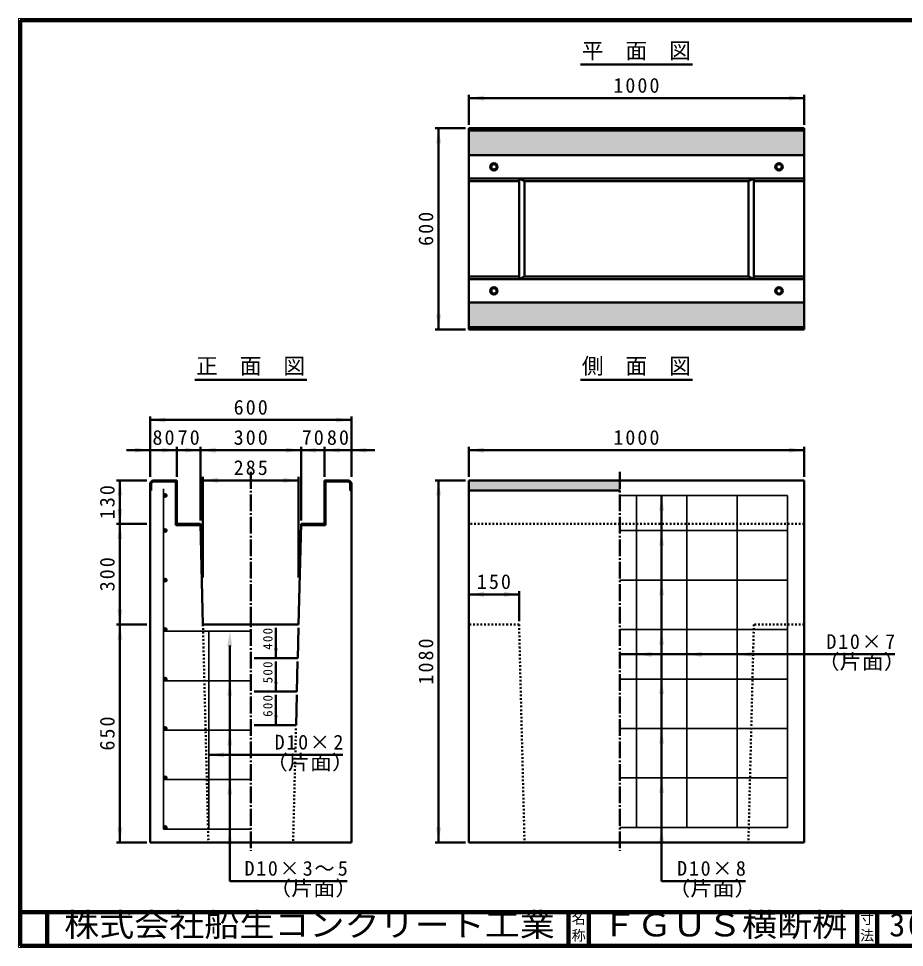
# Model space of a CAD drawing. Units: millimetres, scale not verified. Extents: x 100 to 4105, y 100 to 2870.
# Drawn here: x 100 to 2741, y 100 to 2870 of the extents above; entities that cross this region are included whole.
import ezdxf
from ezdxf.enums import TextEntityAlignment as Align

# ---------------------------------------------------------------- set-up
doc = ezdxf.new("R2010")
doc.units = ezdxf.units.MM
doc.header["$LTSCALE"] = 5
doc.linetypes.add('USER1', pattern=[13.4, 10, -1.2, 1, -1.2])
doc.linetypes.add('USER2', pattern=[2.2, 1, -1.2])
doc.layers.add('V-nasSTD', color=7, linetype='Continuous', lineweight=50)
doc.styles.add('ＭＳ ゴシック', font='')
doc.styles.get('ＭＳ ゴシック').set_extended_font_data('MS Gothic')

msp = doc.modelspace()

# ---------------------------------------------------------------- hatches: boundary and pattern name
at = {"layer": 'V-nasSTD'}
for points in [[(1487.207, 2640.418), (1442.207, 2632.918), (1487.207, 2625.418)], [(2397.207, 2625.418), (2442.207, 2632.918), (2397.207, 2640.418)], [(1344.707, 2497.918), (1352.207, 2542.918), (1359.707, 2497.918)], [(2442.207, 2462.918), (2442.207, 2535.918), (1442.207, 2535.918), (1442.207, 2462.918)], [(2442.207, 1949.918), (2442.207, 2022.918), (1442.207, 2022.918), (1442.207, 1949.918)], [(1359.707, 1987.918), (1352.207, 1942.918), (1344.707, 1987.918)], [(537.207, 1680.418), (492.207, 1672.918), (537.207, 1665.418)], [(1047.207, 1665.418), (1092.207, 1672.918), (1047.207, 1680.418)], [(447.207, 1575.418), (492.207, 1582.918), (447.207, 1590.418)], [(527.207, 1575.418), (572.207, 1582.918), (527.207, 1590.418)], [(597.207, 1575.418), (642.207, 1582.918), (597.207, 1590.418)], [(687.207, 1590.418), (642.207, 1582.918), (687.207, 1575.418)], [(897.207, 1575.418), (942.207, 1582.918), (897.207, 1590.418)], [(987.207, 1590.418), (942.207, 1582.918), (987.207, 1575.418)], [(1057.207, 1590.418), (1012.207, 1582.918), (1057.207, 1575.418)], [(1137.207, 1590.418), (1092.207, 1582.918), (1137.207, 1575.418)], [(1487.207, 1590.418), (1442.207, 1582.918), (1487.207, 1575.418)], [(2397.207, 1575.418), (2442.207, 1582.918), (2397.207, 1590.418)], [(694.707, 1500.418), (649.707, 1492.918), (694.707, 1485.418)], [(889.707, 1485.418), (934.707, 1492.918), (889.707, 1500.418)], [(394.707, 1447.918), (402.207, 1492.918), (409.707, 1447.918)], [(495.407, 1462.918), (492.207, 1462.918), (492.207, 1485.918), (499.207, 1492.918), (572.207, 1492.918), (572.207, 1362.918), (642.207, 1362.918), (642.287, 1359.718), (569.007, 1359.718), (569.007, 1489.718), (500.533, 1489.718), (495.407, 1484.592)], [(1089.007, 1462.918), (1092.207, 1462.918), (1092.207, 1485.918), (1085.207, 1492.918), (1012.207, 1492.918), (1012.207, 1362.918), (942.207, 1362.918), (942.127, 1359.718), (1015.407, 1359.718), (1015.407, 1489.718), (1083.882, 1489.718), (1089.007, 1484.592)], [(1344.707, 1447.918), (1352.207, 1492.918), (1359.707, 1447.918)], [(1442.207, 1462.918), (1892.207, 1462.918), (1892.207, 1492.918), (1442.207, 1492.918)], [(532.207, 1447.918, 1), (542.207, 1447.918, 1)], [(2009.707, 1402.918), (2017.207, 1447.918), (2024.707, 1402.918)], [(409.707, 1407.918), (402.207, 1362.918), (394.707, 1407.918)], [(394.707, 1317.918), (402.207, 1362.918), (409.707, 1317.918)], [(532.207, 1342.918, 1), (542.207, 1342.918, 1)], [(2009.707, 1297.918), (2017.207, 1342.918), (2024.707, 1297.918)], [(532.207, 1195.418, 1), (542.207, 1195.418, 1)], [(2009.707, 1150.418), (2017.207, 1195.418), (2024.707, 1150.418)], [(1487.207, 1160.418), (1442.207, 1152.918), (1487.207, 1145.418)], [(1547.207, 1145.418), (1592.207, 1152.918), (1547.207, 1160.418)], [(409.707, 1107.918), (402.207, 1062.918), (394.707, 1107.918)], [(394.707, 1017.918), (402.207, 1062.918), (409.707, 1017.918)], [(532.207, 1047.918, 1), (542.207, 1047.918, 1)], [(722.207, 997.918), (729.707, 1042.918), (737.207, 997.918)], [(2009.707, 1002.918), (2017.207, 1047.918), (2024.707, 1002.918)], [(862.407, 991.718), (867.207, 962.918), (872.007, 991.718)], [(1987.207, 966.668), (1942.207, 974.168), (1987.207, 981.668)], [(2137.207, 966.668), (2092.207, 974.168), (2137.207, 981.668)], [(2287.207, 966.668), (2242.207, 974.168), (2287.207, 981.668)], [(532.207, 900.418, 1), (542.207, 900.418, 1)], [(722.207, 850.418), (729.707, 895.418), (737.207, 850.418)], [(862.407, 891.718), (867.207, 862.918), (872.007, 891.718)], [(2009.707, 855.418), (2017.207, 900.418), (2024.707, 855.418)], [(862.407, 791.718), (867.207, 762.918), (872.007, 791.718)], [(532.207, 752.918, 1), (542.207, 752.918, 1)], [(722.207, 702.918), (729.707, 747.918), (737.207, 702.918)], [(2009.707, 707.918), (2017.207, 752.918), (2024.707, 707.918)], [(712.207, 666.668), (667.207, 674.168), (712.207, 681.668)], [(532.207, 605.418, 1), (542.207, 605.418, 1)], [(722.207, 555.418), (729.707, 600.418), (737.207, 555.418)], [(2009.707, 560.418), (2017.207, 605.418), (2024.707, 560.418)], [(409.707, 457.918), (402.207, 412.918), (394.707, 457.918)], [(532.207, 457.918, 1), (542.207, 457.918, 1)], [(722.207, 407.918), (729.707, 452.918), (737.207, 407.918)], [(1359.707, 457.918), (1352.207, 412.918), (1344.707, 457.918)], [(2009.707, 412.918), (2017.207, 457.918), (2024.707, 412.918)]]:
    msp.add_hatch(color=256, dxfattribs=at).paths.add_polyline_path(points)

# ---------------------------------------------------------------- linework, layer by layer
at = {"layer": 'V-nasSTD', "lineweight": 100}
for p, q in [((105, 2865), (105, 105)), ((4100, 2865), (105, 2865)), ((105, 205), (4100, 205)), ((185, 205), (185, 105)), ((1740, 205), (1740, 105)), ((1800, 205), (1800, 105)), ((2600, 205), (2600, 105)), ((2660, 205), (2660, 105)), ((105, 105), (4100, 105))]:
    msp.add_line(p, q, dxfattribs=at)
at = {"layer": 'V-nasSTD'}
for p, q in [((1775.207, 2732.918), (2109.207, 2732.918)), ((1442.207, 2642.918), (1442.207, 2552.918)), ((2442.207, 2632.918), (1442.207, 2632.918)), ((2442.207, 2642.918), (2442.207, 2552.918)), ((1432.207, 2542.918), (1342.207, 2542.918)), ((1352.207, 2542.918), (1352.207, 1942.918)), ((2442.207, 2542.918), (1442.207, 2542.918)), ((1442.207, 2542.918), (1442.207, 2392.918)), ((2442.207, 2535.918), (1442.207, 2535.918)), ((2442.207, 2535.918), (1442.207, 2535.918)), ((1442.207, 2535.918), (1442.207, 2462.918)), ((2442.207, 2542.918), (2442.207, 2392.918)), ((2442.207, 2462.918), (2442.207, 2535.918)), ((2442.207, 2462.918), (1442.207, 2462.918)), ((1442.207, 2462.918), (2442.207, 2462.918)), ((1442.207, 2392.918), (1442.207, 2092.918)), ((1592.207, 2392.918), (1442.207, 2392.918)), ((1592.207, 2385.418), (1442.207, 2385.418)), ((1592.207, 2392.918), (1592.207, 2092.918)), ((1592.207, 2392.918), (1608.457, 2385.418)), ((1592.207, 2392.918), (2292.207, 2392.918)), ((1608.457, 2385.418), (1608.457, 2100.418)), ((1608.457, 2385.418), (2275.957, 2385.418)), ((2292.207, 2392.918), (2275.957, 2385.418)), ((2275.957, 2385.418), (2275.957, 2100.418)), ((2442.207, 2392.918), (2292.207, 2392.918)), ((2292.207, 2392.918), (2292.207, 2092.918)), ((2442.207, 2385.418), (2292.207, 2385.418)), ((2442.207, 2092.918), (2442.207, 2392.918)), ((1592.207, 2100.418), (1442.207, 2100.418)), ((1592.207, 2092.918), (1442.207, 2092.918)), ((1442.207, 2092.918), (1442.207, 1942.918)), ((1592.207, 2092.918), (1608.457, 2100.418)), ((1592.207, 2092.918), (2292.207, 2092.918)), ((2275.957, 2100.418), (1608.457, 2100.418)), ((2292.207, 2092.918), (2275.957, 2100.418)), ((2442.207, 2100.418), (2292.207, 2100.418)), ((2442.207, 2092.918), (2292.207, 2092.918)), ((2442.207, 2092.918), (2442.207, 1942.918)), ((2442.207, 2022.918), (1442.207, 2022.918)), ((2442.207, 2022.918), (1442.207, 2022.918)), ((1442.207, 2022.918), (1442.207, 1949.918)), ((2442.207, 1949.918), (2442.207, 2022.918)), ((1432.207, 1942.918), (1342.207, 1942.918)), ((2442.207, 1949.918), (1442.207, 1949.918)), ((1442.207, 1949.918), (2442.207, 1949.918)), ((1442.207, 1942.918), (2442.207, 1942.918)), ((625.207, 1792.918), (959.207, 1792.918)), ((1775.207, 1792.918), (2109.207, 1792.918)), ((492.207, 1682.918), (492.207, 1502.918)), ((1092.207, 1672.918), (492.207, 1672.918)), ((1092.207, 1682.918), (1092.207, 1502.918)), ((492.207, 1582.918), (422.207, 1582.918)), ((572.207, 1582.918), (492.207, 1582.918)), ((572.207, 1592.918), (572.207, 1502.918)), ((642.207, 1582.918), (572.207, 1582.918)), ((642.207, 1592.918), (642.207, 1372.918)), ((942.207, 1582.918), (642.207, 1582.918)), ((942.207, 1592.918), (942.207, 1372.918)), ((1012.207, 1582.918), (942.207, 1582.918)), ((1012.207, 1592.918), (1012.207, 1502.918)), ((1092.207, 1582.918), (1012.207, 1582.918)), ((1162.207, 1582.918), (1092.207, 1582.918)), ((1442.207, 1592.918), (1442.207, 1502.918)), ((2442.207, 1582.918), (1442.207, 1582.918)), ((2442.207, 1592.918), (2442.207, 1502.918)), ((649.707, 1502.918), (649.707, 1202.918)), ((934.707, 1502.918), (934.707, 1202.918)), ((482.207, 1492.918), (392.207, 1492.918)), ((402.207, 1492.918), (402.207, 1362.918)), ((499.207, 1492.918), (492.207, 1485.918)), ((492.207, 1485.918), (499.207, 1492.918)), ((492.207, 412.918), (492.207, 1485.918)), ((492.207, 1462.918), (492.207, 1485.918)), ((500.533, 1489.718), (495.407, 1484.592)), ((500.533, 1489.718), (495.407, 1484.592)), ((495.407, 1484.592), (495.407, 1462.918)), ((495.407, 1484.592), (495.407, 1462.918)), ((499.207, 1492.918), (572.207, 1492.918)), ((499.207, 1492.918), (572.207, 1492.918)), ((569.007, 1489.718), (500.533, 1489.718)), ((569.007, 1489.718), (500.533, 1489.718)), ((569.007, 1489.718), (569.007, 1359.718)), ((569.007, 1359.718), (569.007, 1489.718)), ((572.207, 1492.918), (572.207, 1362.918)), ((572.207, 1492.918), (572.207, 1362.918)), ((649.707, 1492.918), (934.707, 1492.918)), ((1085.207, 1492.918), (1012.207, 1492.918)), ((1012.207, 1492.918), (1012.207, 1362.918)), ((1085.207, 1492.918), (1012.207, 1492.918)), ((1012.207, 1492.918), (1012.207, 1362.918)), ((1015.407, 1489.718), (1015.407, 1359.718)), ((1015.407, 1489.718), (1083.882, 1489.718)), ((1015.407, 1359.718), (1015.407, 1489.718)), ((1015.407, 1489.718), (1083.882, 1489.718)), ((1083.882, 1489.718), (1089.007, 1484.592)), ((1083.882, 1489.718), (1089.007, 1484.592)), ((1085.207, 1492.918), (1092.207, 1485.918)), ((1092.207, 1485.918), (1085.207, 1492.918)), ((1089.007, 1484.592), (1089.007, 1462.918)), ((1089.007, 1484.592), (1089.007, 1462.918)), ((1092.207, 412.918), (1092.207, 1485.918)), ((1092.207, 1462.918), (1092.207, 1485.918)), ((1432.207, 1492.918), (1342.207, 1492.918)), ((1352.207, 1492.918), (1352.207, 412.918)), ((2442.207, 1492.918), (1442.207, 1492.918)), ((1442.207, 1492.918), (1442.207, 1462.918)), ((1892.207, 1492.918), (1442.207, 1492.918)), ((2442.207, 412.918), (2442.207, 1492.918)), ((495.407, 1462.918), (492.207, 1462.918)), ((495.407, 1462.918), (492.207, 1462.918)), ((1089.007, 1462.918), (1092.207, 1462.918)), ((1089.007, 1462.918), (1092.207, 1462.918)), ((1442.207, 1462.918), (1442.207, 412.918)), ((1892.207, 1462.918), (1442.207, 1462.918)), ((2017.207, 1447.918), (2017.207, 297.918)), ((482.207, 1362.918), (392.207, 1362.918)), ((402.207, 1362.918), (402.207, 1062.918)), ((642.287, 1359.718), (569.007, 1359.718)), ((642.287, 1359.718), (569.007, 1359.718)), ((572.207, 1362.918), (642.207, 1362.918)), ((572.207, 1362.918), (642.207, 1362.918)), ((642.207, 1362.918), (649.707, 1062.918)), ((642.207, 1362.918), (642.287, 1359.718)), ((942.207, 1362.918), (934.707, 1062.918)), ((942.207, 1362.918), (942.127, 1359.718)), ((942.127, 1359.718), (1015.407, 1359.718)), ((942.127, 1359.718), (1015.407, 1359.718)), ((942.207, 1362.918), (1012.207, 1362.918)), ((1012.207, 1362.918), (942.207, 1362.918)), ((1592.207, 1152.918), (1442.207, 1152.918)), ((1592.207, 1162.918), (1592.207, 1072.918)), ((482.207, 1062.918), (392.207, 1062.918)), ((402.207, 1062.918), (402.207, 412.918)), ((649.707, 1062.918), (934.707, 1062.918)), ((867.207, 1052.918), (867.207, 962.918)), ((934.457, 1052.921), (932.207, 962.918)), ((729.707, 1000.418), (729.707, 297.918)), ((1892.207, 974.168), (2712.207, 974.168)), ((802.207, 962.918), (932.207, 962.918)), ((867.207, 952.918), (867.207, 862.918)), ((931.957, 952.89), (929.707, 862.918)), ((929.707, 862.918), (802.207, 862.918)), ((867.207, 852.918), (867.207, 762.918)), ((929.457, 852.89), (927.207, 762.918)), ((927.207, 762.918), (802.207, 762.918)), ((667.207, 674.168), (1067.207, 674.168)), ((482.207, 412.918), (392.207, 412.918)), ((492.207, 412.918), (1092.207, 412.918)), ((1432.207, 412.918), (1342.207, 412.918)), ((1442.207, 412.918), (2442.207, 412.918)), ((1079.707, 297.918), (729.707, 297.918)), ((2267.207, 297.918), (2017.207, 297.918))]:
    msp.add_line(p, q, dxfattribs=at)
at = {"layer": 'V-nasSTD', "linetype": 'USER1'}
for p, q in [((792.207, 1517.918), (792.207, 387.918)), ((1892.207, 1517.918), (1892.207, 387.918))]:
    msp.add_line(p, q, dxfattribs=at)
at = {"layer": 'V-nasSTD', "lineweight": 13}
for p, q in [((1892.207, 1492.918), (1442.207, 1492.918)), ((1442.207, 1492.918), (1442.207, 1462.918)), ((1892.207, 1462.918), (1892.207, 1492.918)), ((1442.207, 1462.918), (1892.207, 1462.918))]:
    msp.add_line(p, q, dxfattribs=at)
at = {"layer": 'V-nasSTD', "lineweight": 35}
for p, q in [((532.207, 1467.918), (532.207, 452.918)), ((1892.207, 1447.918), (2392.207, 1447.918)), ((1942.207, 1447.918), (1942.207, 457.918)), ((2092.207, 1447.918), (2092.207, 457.918)), ((2242.207, 1447.918), (2242.207, 457.918)), ((2392.207, 1447.918), (2392.207, 457.918)), ((1892.207, 1342.918), (2392.207, 1342.918)), ((1892.207, 1195.418), (2392.207, 1195.418)), ((532.207, 1042.918), (792.207, 1042.918)), ((667.207, 1042.918), (667.207, 452.918)), ((1892.207, 1047.918), (2392.207, 1047.918)), ((532.207, 895.418), (792.207, 895.418)), ((1892.207, 900.418), (2392.207, 900.418)), ((532.207, 747.918), (792.207, 747.918)), ((1892.207, 752.918), (2392.207, 752.918)), ((532.207, 600.418), (792.207, 600.418)), ((1892.207, 605.418), (2392.207, 605.418)), ((532.207, 452.918), (792.207, 452.918)), ((1892.207, 457.918), (2392.207, 457.918))]:
    msp.add_line(p, q, dxfattribs=at)
at = {"layer": 'V-nasSTD', "linetype": 'USER2'}
for p, q in [((2442.207, 1362.918), (1442.207, 1362.918)), ((649.707, 1062.918), (665.957, 412.918)), ((1592.207, 1062.918), (1442.207, 1062.918)), ((1592.207, 1062.918), (1608.457, 412.918)), ((2292.207, 1062.918), (2275.957, 412.918)), ((2442.207, 1062.918), (2292.207, 1062.918)), ((926.957, 752.921), (918.457, 412.918))]:
    msp.add_line(p, q, dxfattribs=at)
at = {"layer": 'V-nasSTD', "lineweight": 13}
msp.add_lwpolyline([(100, 100), (100, 2870), (4105, 2870), (4105, 100)], close=True, dxfattribs=at)
at = {"layer": 'V-nasSTD'}
for centre, radius in [((1517.207, 2427.918), 11), ((2367.207, 2427.918), 11), ((1517.207, 2427.918), 8), ((2367.207, 2427.918), 8), ((1517.207, 2057.918), 11), ((1517.207, 2057.918), 8), ((2367.207, 2057.918), 11), ((2367.207, 2057.918), 8)]:
    msp.add_circle(centre, radius, dxfattribs=at)
at = {"layer": 'V-nasSTD', "lineweight": 35}
for centre in [(537.207, 1447.918), (537.207, 1447.918), (537.207, 1342.918), (537.207, 1342.918), (537.207, 1195.418), (537.207, 1047.918), (537.207, 900.418), (537.207, 752.918), (537.207, 605.418), (537.207, 457.918)]:
    msp.add_circle(centre, 5, dxfattribs=at)
at = {"layer": 'V-nasSTD', "lineweight": 13}
for centre in [(537.207, 1195.418), (537.207, 1047.918), (537.207, 900.418), (537.207, 752.918), (537.207, 605.418), (537.207, 457.918)]:
    msp.add_circle(centre, 5, dxfattribs=at)

# ---------------------------------------------------------------- texts
at = {"layer": 'V-nasSTD', "style": 'ＭＳ ゴシック'}
for s, height, p in [('平\u3000面\u3000図', 47.65, (1779.203, 2797.918)), ('正\u3000面\u3000図', 47.65, (629.203, 1857.918)), ('側\u3000面\u3000図', 47.65, (1779.203, 1857.918)), ('名', 30.79, (1748.982, 200.999)), ('寸', 30.79, (2608.982, 200.999)), ('称', 30.79, (1748.976, 151.01)), ('法', 30.79, (2608.976, 151.01))]:
    msp.add_text(s, height=height, dxfattribs=at).set_placement(p, align=Align.TOP_LEFT)
at = {"layer": 'V-nasSTD', "style": 'ＭＳ ゴシック', "width": 1.1}
for s, height, p in [('（片面）', 43.99, (2481.559, 974.168)), ('（片面）', 43.99, (836.559, 674.168)), ('（片面）', 43.99, (846.586, 298.618)), ('（片面）', 43.99, (2036.559, 297.918)), ('株式会社船生コンクリート工業', 69.65, (235.75, 202.55)), ('ＦＧＵＳ横断桝', 69.65, (1839, 202.47))]:
    msp.add_text(s, height=height, dxfattribs=at).set_placement(p, align=Align.TOP_LEFT)
at = {"layer": 'V-nasSTD', "attachment_point": 1, "style": 'ＭＳ ゴシック'}
for s, insert, char_height in [('\\T1.2;1000', (1873.102, 2692.918), 43.99), ('\\T1.2;600', (741.22, 1732.918), 43.99), ('\\T1.2;80', (499.207, 1642.918), 43.99), ('\\T1.2;70', (574.207, 1642.918), 43.99), ('\\T1.2;300', (741.22, 1642.918), 43.99), ('\\T1.2;70', (944.207, 1642.918), 43.99), ('\\T1.2;80', (1019.207, 1642.918), 43.99), ('\\T1.2;1000', (1873.102, 1642.918), 43.99), ('\\T1.2;285', (741.22, 1552.918), 43.99), ('\\T1.2;150', (1466.22, 1212.918), 43.99), ('\\T1.17;D10×7', (2508.445, 1034.168), 43.99), ('\\T1.17;D10×2', (863.445, 734.168), 43.99), ('\\T1.16;D10×3～5', (773.707, 357.918), 43.99), ('\\T1.17;D10×8', (2063.445, 357.918), 43.99), ('\\T1.17;300×300～300×600', (2696, 202.508), 69.65)]:
    msp.add_mtext(s, dxfattribs=dict(at, insert=insert, char_height=char_height))
at = {"layer": 'V-nasSTD', "attachment_point": 1, "rotation": 90, "style": 'ＭＳ ゴシック'}
for s, insert, char_height in [('\\T1.2;600', (1292.207, 2191.931), 43.99), ('\\T1.2;130', (342.207, 1376.931), 43.99), ('\\T1.2;300', (342.207, 1161.931), 43.99), ('\\T1.2;400', (828.807, 987.638), 28.15), ('\\T1.2;1080', (1292.207, 883.812), 43.99), ('\\T1.2;500', (828.807, 887.638), 28.15), ('\\T1.2;600', (828.807, 787.638), 28.15), ('\\T1.2;650', (342.207, 686.931), 43.99)]:
    msp.add_mtext(s, dxfattribs=dict(at, insert=insert, char_height=char_height))

doc.saveas('drawing.dxf')
